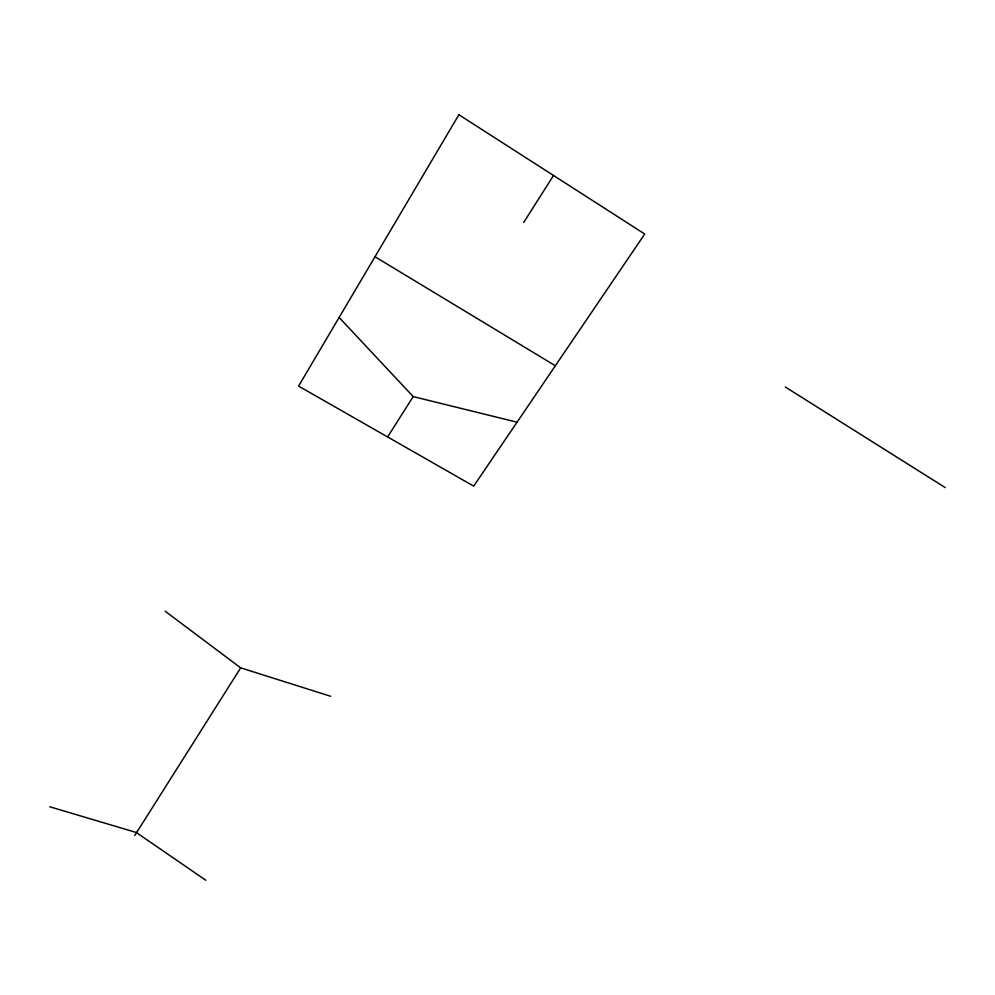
<?xml version="1.0" encoding="UTF-8"?>
<svg xmlns="http://www.w3.org/2000/svg" width="995" height="995" viewBox="0 0 995 995"><rect width="100%" height="100%" fill="white"/><g stroke="black" fill="none" stroke-linecap="round" stroke-linejoin="round"><path stroke-width="1.49" d="M134.723 835.551L240.69 667.856L330.614 696.276M387.615 436.954L413.211 396.607L517.052 422.191M523.681 222.482L553.519 175.468M49.75 806.771L136.278 832.479L205.828 880.276M374.991 256.747L555.347 365.75M785.329 387.018L945.25 487.587M165.207 611.253L240.69 667.856M339.133 317.455L413.211 396.607M458.882 114.723L298.587 386.097L473.695 486.12L644.723 234.012L458.882 114.723"/></g></svg>
